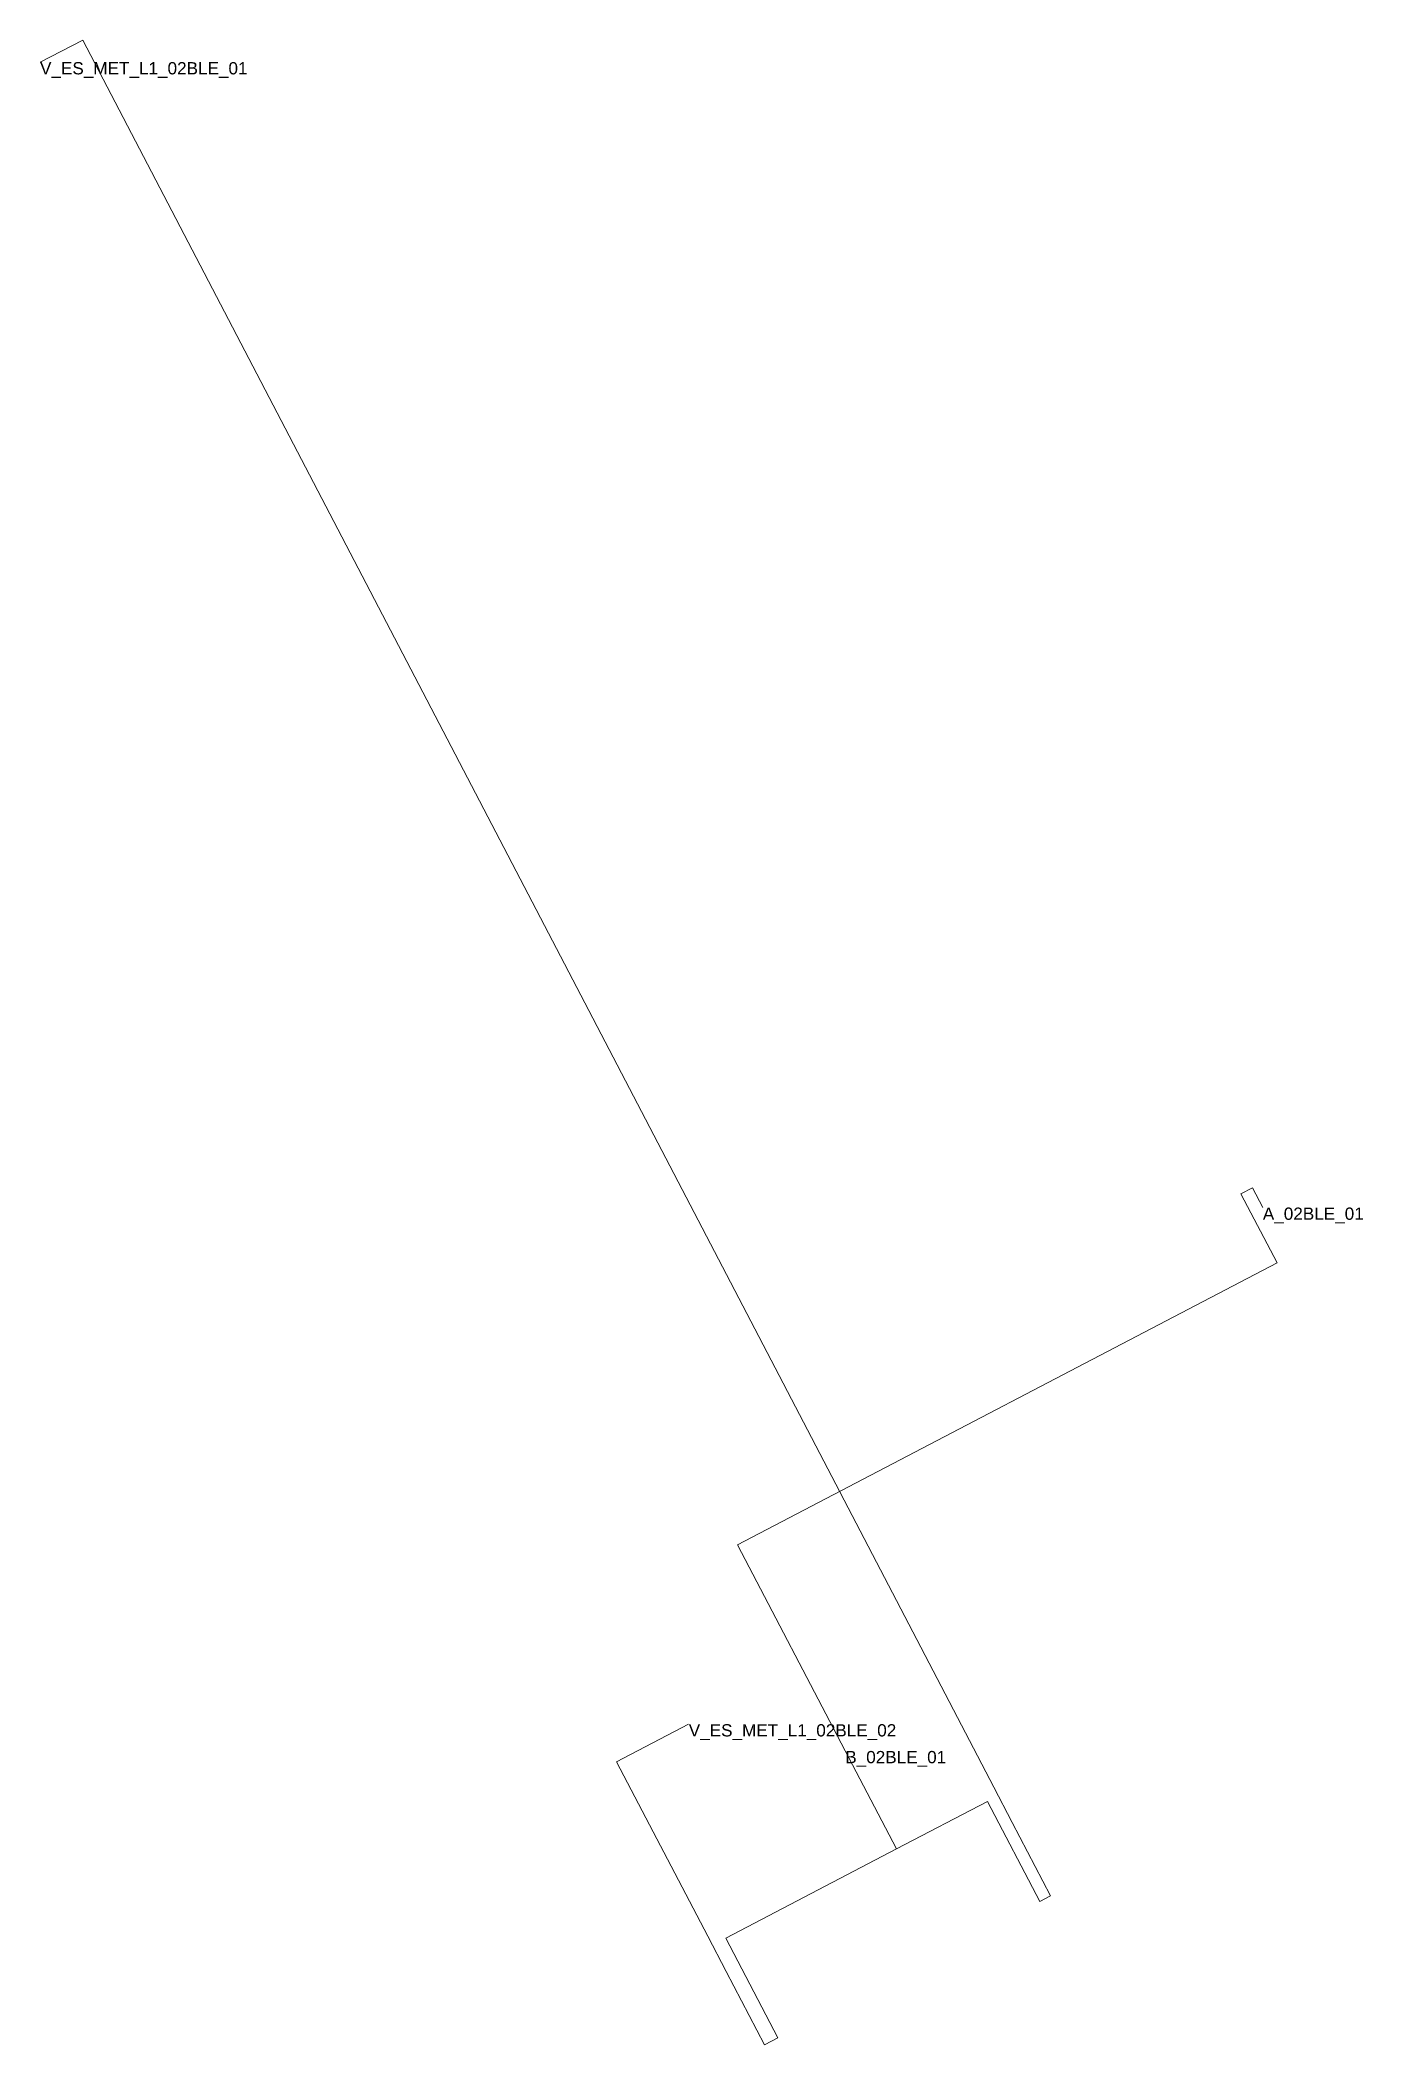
# Model space of a CAD drawing. Header units: metres. Extents: x 425611.2 to 425665.1, y 4578053.2 to 4578135.
import ezdxf
from ezdxf.enums import TextEntityAlignment as Align

# ---------------------------------------------------------------- set-up
doc = ezdxf.new("R2010")
doc.units = ezdxf.units.M
doc.header["$MEASUREMENT"] = 0
for name, color, linetype, lineweight, true_color in [('01_A_AccesTren_t', 40, 'Continuous', 0, 0xffd600), ('01_C_AccesExt_t', 251, 'Continuous', 0, 0x646464), ('01_I_Ascensor_l', 251, 'Continuous', 0, 0x646464), ('01_I_BarreraTarifaria_t', 251, 'Continuous', 0, 0x646464), ('01_I_Horitzontal_l', 251, 'Continuous', 0, 0x646464), ('01_I_RampaD_l', 251, 'Continuous', 0, 0x646464)]:
    doc.layers.add(name, color=color, linetype=linetype, lineweight=lineweight, true_color=true_color)
doc.styles.add('Style-Arial', font='arial.ttf')

msp = doc.modelspace()

# ---------------------------------------------------------------- linework, layer by layer
at = {"layer": '01_I_Ascensor_l'}
for p, q in [((425660.616742, 4578088.191308), (425660.148071, 4578087.945893, -10)), ((425651.936929, 4578059.08105, -10), (425652.379872, 4578059.312104, -20)), ((425640.718025, 4578053.236847, -20), (425641.256478, 4578053.518566, -10))]:
    msp.add_line(p, q, dxfattribs=at)
at = {"layer": '01_I_Horitzontal_l'}
for p, q in [((425661.039294, 4578087.384354), (425660.616742, 4578088.191308)), ((425644.00776, 4578065.223714, -10), (425646.096052, 4578061.227081, -10)), ((425652.379872, 4578059.312104, -20), (425650.814704, 4578062.312621, -20)), ((425640.718025, 4578053.236847, -20), (425639.152426, 4578056.229193, -20))]:
    msp.add_line(p, q, dxfattribs=at)
at = {"layer": '01_I_Horitzontal_l', "flags": 128}
for points, elevation in [([(425650.065366, 4578063.749144), (425612.901738, 4578134.993926), (425611.165214, 4578134.088098)], -20), ([(425660.148071, 4578087.945893), (425661.62103, 4578085.126902), (425639.615918, 4578073.628947), (425644.00776, 4578065.223714)], -10), ([(425638.401319, 4578057.664793), (425634.676507, 4578064.784065), (425637.61871, 4578066.323429)], -20), ([(425646.096052, 4578061.227081), (425649.803417, 4578063.164227), (425651.936929, 4578059.08105)], -10), ([(425646.096052, 4578061.227081), (425639.130432, 4578057.587455), (425641.256478, 4578053.518566)], -10)]:
    msp.add_lwpolyline(points, dxfattribs=dict(at, elevation=elevation))
at = {"layer": '01_I_RampaD_l'}
for p, q in [((425650.814704, 4578062.312621, -20), (425650.065366, 4578063.749144, -20)), ((425639.152426, 4578056.229193, -20), (425638.401319, 4578057.664793, -20))]:
    msp.add_line(p, q, dxfattribs=at)

# ---------------------------------------------------------------- texts
at = {"layer": '01_A_AccesTren_t', "style": 'Style-Arial'}
for s, p in [('V_ES_MET_L1_02BLE_01', (425611.161195, 4578134.095986, -20)), ('V_ES_MET_L1_02BLE_02', (425637.62263, 4578066.315758, -20))]:
    msp.add_text(s, height=0.5, dxfattribs=at).set_placement(p, align=Align.TOP_LEFT)
at = {"layer": '01_C_AccesExt_t', "style": 'Style-Arial'}
msp.add_text('A_02BLE_01', height=0.5, dxfattribs=at).set_placement((425661.039294, 4578087.384354), align=Align.TOP_LEFT)
at = {"layer": '01_I_BarreraTarifaria_t', "style": 'Style-Arial'}
msp.add_text('B_02BLE_01', height=0.5, dxfattribs=at).set_placement((425644.00776, 4578065.223714, -10), align=Align.TOP_LEFT)

doc.saveas('drawing.dxf')
